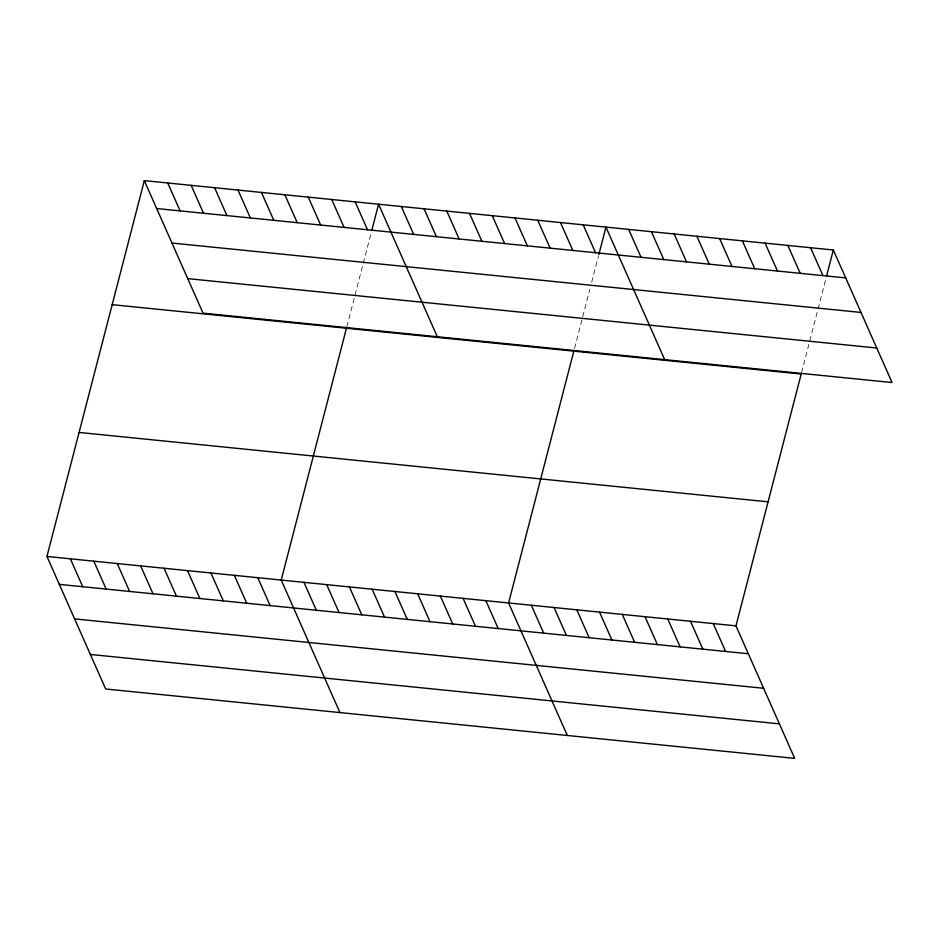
<?xml version="1.0" encoding="UTF-8"?>
<svg xmlns="http://www.w3.org/2000/svg" width="939" height="939" viewBox="0 0 939 939"><rect width="100%" height="100%" fill="white"/><g stroke="black" fill="none" stroke-linecap="round" stroke-linejoin="round"><path stroke-width="0.7" stroke-dasharray="4.7 3.52" d="M346.808 326.866L371.433 231.78M574.539 348.381L582.391 318.063M582.743 316.689L589.88 289.13M591.664 282.24L598.448 256.054M801.554 372.666L826.179 277.568"/><path stroke-width="1.41" d="M112.175 304.659L801.19 374.039L735.965 625.855L794.687 758.372L105.673 688.991L46.95 556.463L144.313 180.628L833.327 250.009L892.05 382.537L203.035 313.145L144.313 180.628M346.444 328.239L281.219 580.056L339.941 712.584M371.797 230.395L378.57 204.221L437.304 336.737M573.823 351.139L508.586 602.955L567.32 735.472M598.812 254.68L605.948 227.109L664.671 359.637M826.543 276.195L833.327 250.009M156.672 208.528L845.687 277.909M171.966 243.048L860.981 312.441M187.73 278.625L876.744 348.005M79.076 432.445L768.09 501.825M46.95 556.463L735.965 625.855M59.31 584.363L748.324 653.744M74.615 618.895L763.63 688.275M90.379 654.46L779.393 723.852M810.592 247.72L822.951 275.62M787.844 245.431L800.216 273.331M765.109 243.142L777.469 271.042M742.373 240.853L754.733 268.754M719.638 238.565L731.997 266.465M696.902 236.276L709.262 264.176M674.167 233.987L686.526 261.875M651.42 231.698L663.791 259.587M628.684 229.409L641.044 257.298M583.213 224.82L595.572 252.72M560.477 222.531L572.837 250.431M537.742 220.242L550.101 248.142M713.229 623.555L725.589 651.455M514.995 217.954L527.366 245.854M690.494 621.266L702.853 649.166M492.259 215.665L504.619 243.565M667.758 618.977L680.118 646.877M469.523 213.376L481.883 241.276M645.011 616.688L657.382 644.588M446.788 211.087L459.148 238.987M622.275 614.399L634.635 642.299M424.052 208.798L436.412 236.698M599.54 612.111L611.899 640.011M401.317 206.51L413.676 234.41M576.804 609.822L589.164 637.722M554.069 607.533L566.428 635.433M355.153 201.862L367.513 229.762M531.333 605.244L543.693 633.144M331.725 199.502L344.085 227.402M308.297 197.143L320.657 225.043M485.85 600.667L498.21 628.555M284.869 194.784L297.229 222.684M463.115 598.378L475.474 626.266M440.379 596.089L452.739 623.977M261.441 192.425L273.801 220.325M417.644 593.8L430.003 621.688M238.013 190.065L250.373 217.965M394.908 591.5L407.268 619.4M214.585 187.706L226.956 215.606M372.161 589.211L384.532 617.111M191.157 185.347L203.528 213.247M349.425 586.922L361.785 614.822M167.741 182.988L180.1 210.888M326.69 584.633L339.049 612.533M303.954 582.344L316.314 610.244M257.791 577.696L270.15 605.596M234.363 575.337L246.722 603.237M210.935 572.978L223.294 600.878M187.507 570.619L199.866 598.519M164.079 568.259L176.45 596.159M140.65 565.9L153.022 593.8M117.234 563.541L129.594 591.441M93.806 561.182L106.166 589.082M70.378 558.822L82.738 586.722"/></g></svg>
